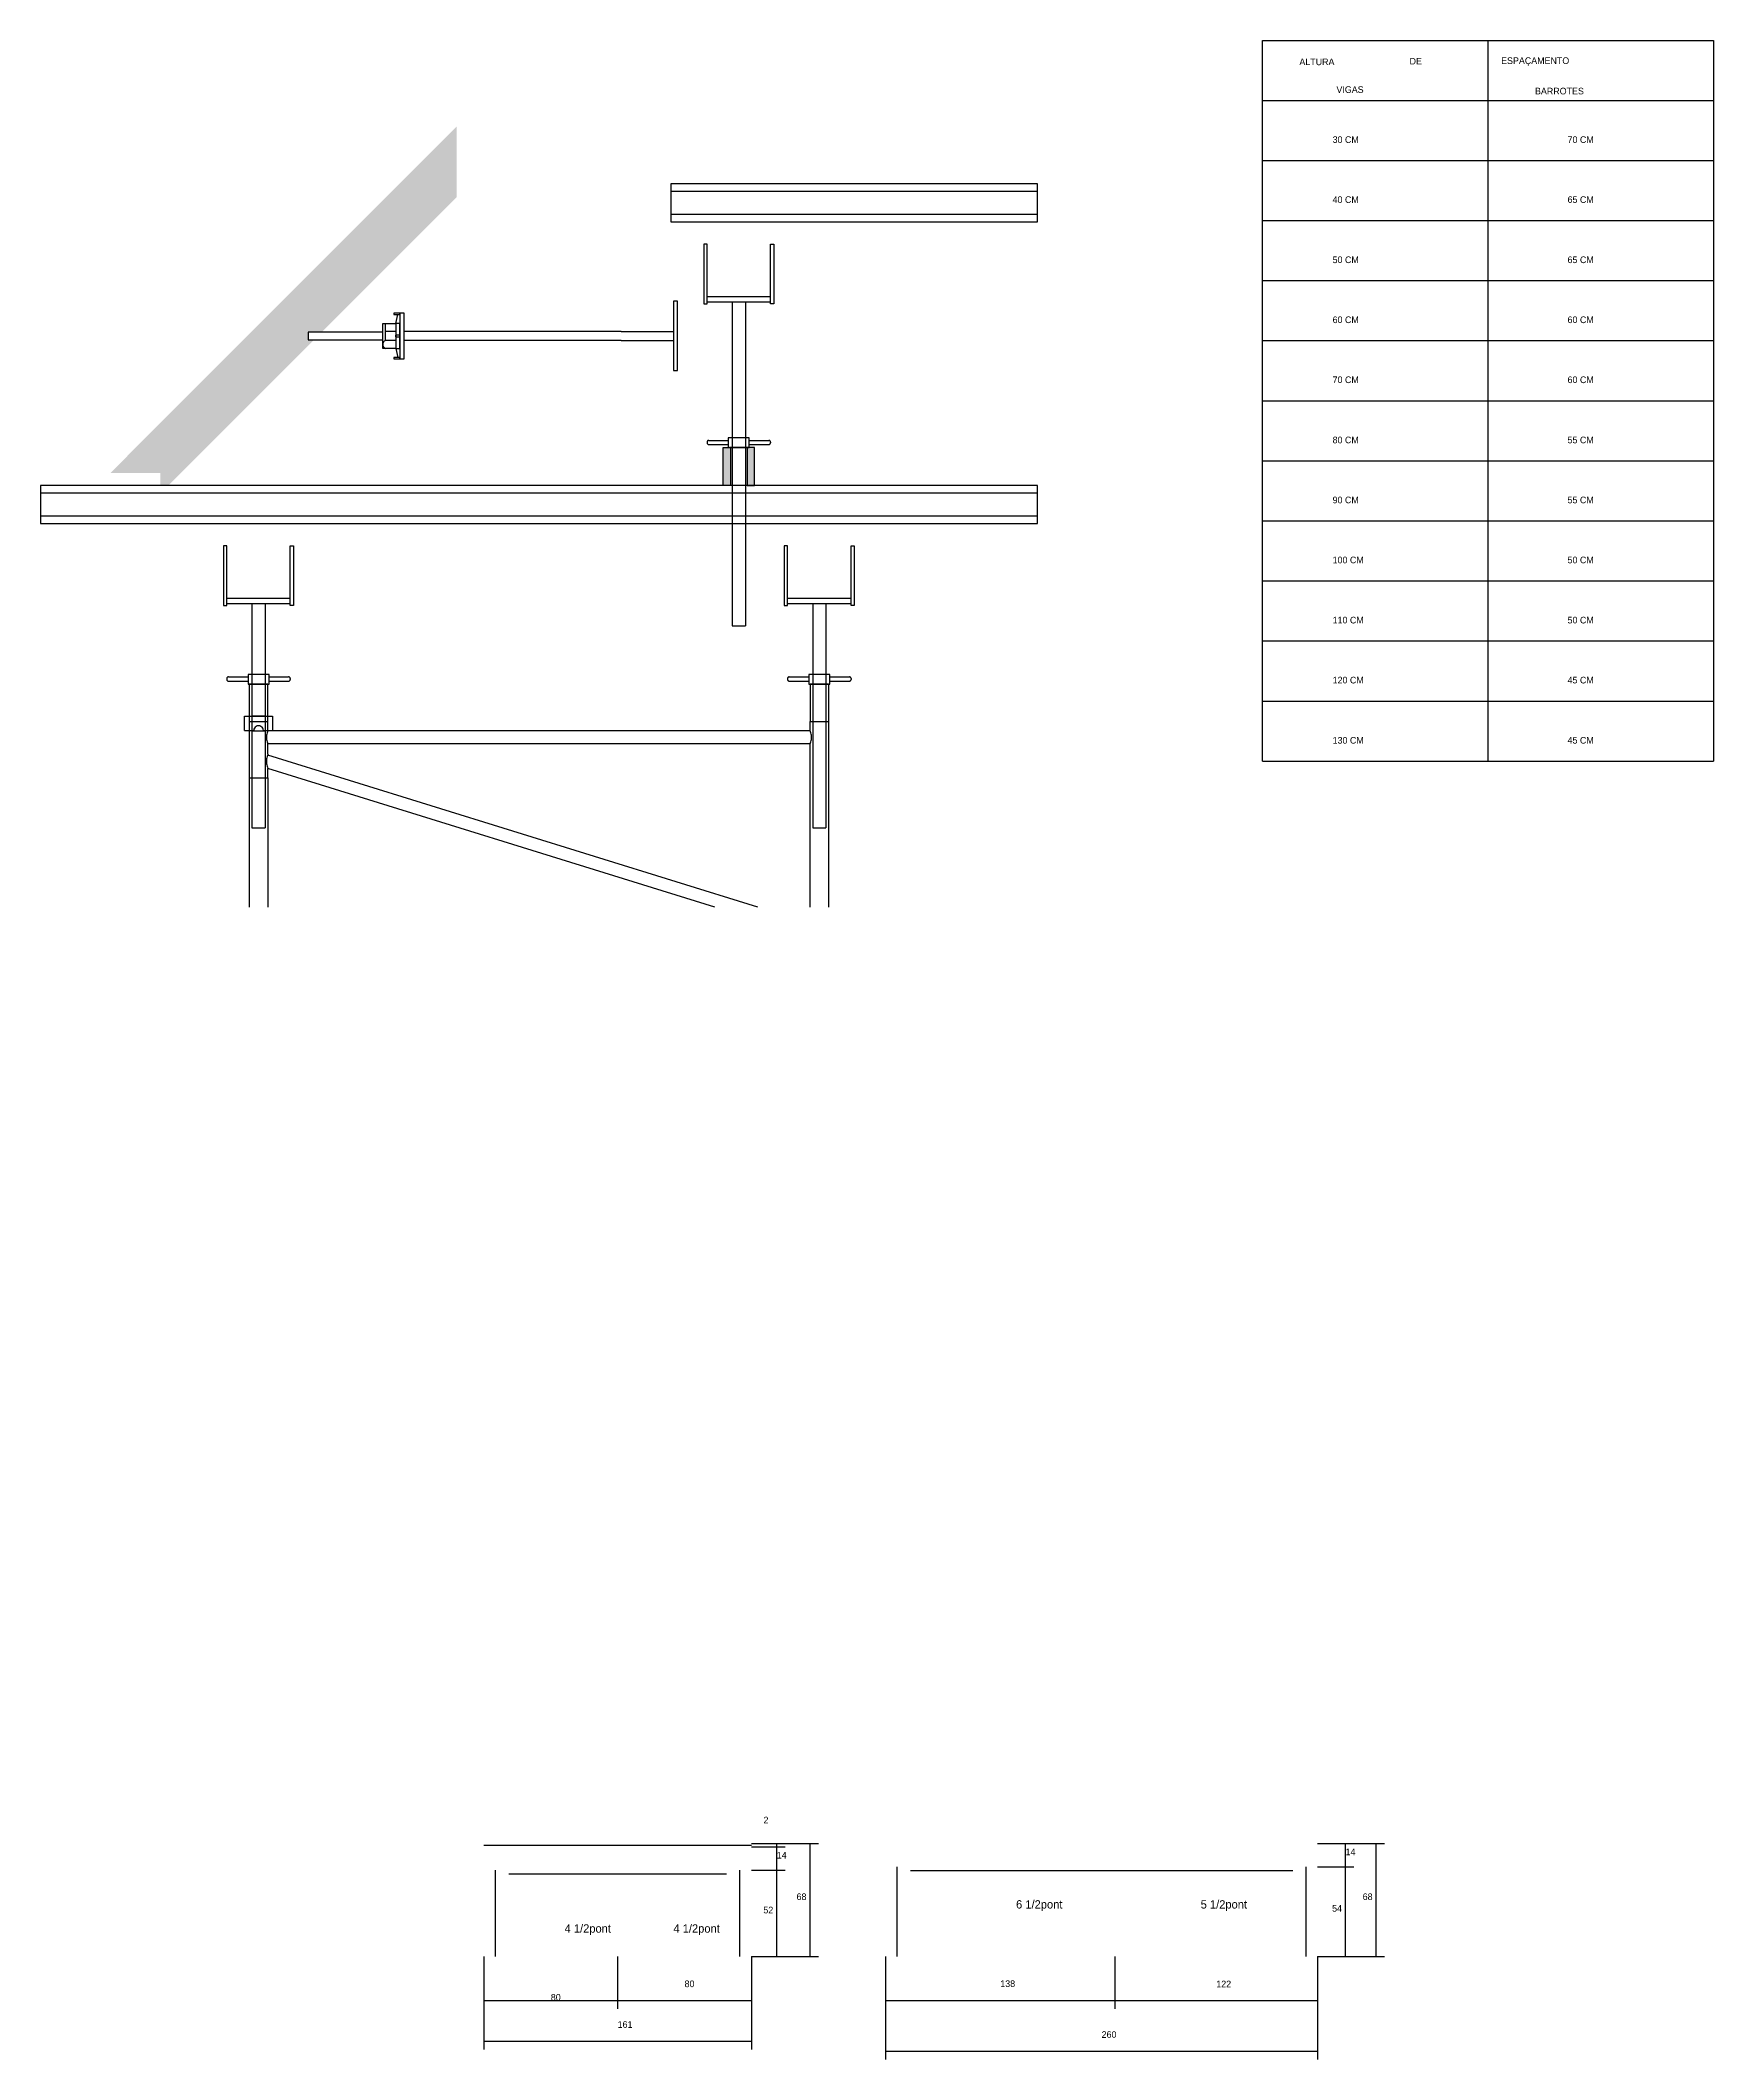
# Model space of a CAD drawing. Header units: metres. Extents: x 230 to 3694, y -1092 to 278.
# Drawn here: x 1909 to 2916, y -990 to 225 of the extents above; entities that cross this region are included whole.
import ezdxf

# ---------------------------------------------------------------- set-up
doc = ezdxf.new("R2010")
doc.units = ezdxf.units.M
for name, color, linetype in [('BARRA DE ANCORAGEM', 7, 'Continuous'), ('COTA', 4, 'Continuous'), ('Demarcação 2', 254, 'Continuous'), ('Escoras', 2, 'Continuous'), ('Forcador', 251, 'Continuous'), ('GARFOS', 7, 'Continuous'), ('NOMENCLATURA', 7, 'Continuous'), ('Perfil Metálico', 251, 'Continuous'), ('SARR_2.2x7', 40, 'Continuous'), ('SARR_EDITAR', 141, 'Continuous')]:
    doc.layers.add(name, color=color, linetype=linetype)

msp = doc.modelspace()

# ---------------------------------------------------------------- hatches: boundary and pattern name
at = {"layer": 'Demarcação 2'}
h = msp.add_hatch(color=8, dxfattribs=at)
h.dxf.hatch_style = 1
h.paths.add_polyline_path([(2159.8, 130.7), (2159.8, 173.2), (1951.4, -35.3), (1981.4, -35.3), (1981.4, -42.8), (1986.3, -42.8), (2074.1, 44.9), (2070.4, 44.9), (2070.4, 49.4), (2078.5, 49.4)])
at = {"layer": 'Perfil Metálico'}
h = msp.add_hatch(color=8, dxfattribs=at)
h.dxf.hatch_style = 1
h.paths.add_polyline_path([(2320.2, -42.8), (2324.7, -42.8), (2324.7, -20), (2320.2, -20)])
h = msp.add_hatch(color=8, dxfattribs=at)
h.dxf.hatch_style = 1
h.paths.add_polyline_path([(2334.6, -42.8), (2339.1, -42.8), (2339.1, -20), (2334.6, -20)])

# ---------------------------------------------------------------- linework, layer by layer
at = {"layer": 'BARRA DE ANCORAGEM'}
for p, q in [((2125.6, 60.8), (2125.6, 33.5)), ((2123.3, 54.7), (2124.4, 60)), ((2159.8, 49.8), (2128.3, 49.8)), ((2258.8, 49.8), (2159.8, 49.8)), ((2258.8, 49.8), (2290.4, 49.8)), ((2115.6, 43.1), (2115.4, 42.6)), ((2115.4, 42.6), (2115.4, 42.1)), ((2115.4, 42.1), (2115.4, 41.5)), ((2115.4, 41.5), (2115.6, 41)), ((2115.9, 43.6), (2115.6, 43.1)), ((2115.6, 41), (2115.9, 40.6)), ((2116.2, 44), (2115.9, 43.6)), ((2115.9, 40.6), (2116.2, 40.2)), ((2116.7, 44.3), (2116.2, 44)), ((2116.2, 40.2), (2116.7, 39.9)), ((2117.1, 44.5), (2116.7, 44.3)), ((2116.7, 39.9), (2117.1, 39.6)), ((2123.3, 39.6), (2124.4, 34.3)), ((2159.8, 44.5), (2128.3, 44.5)), ((2258.8, 44.5), (2159.8, 44.5)), ((2258.8, 44.5), (2290.4, 44.5))]:
    msp.add_line(p, q, dxfattribs=at)
for points in [[(2125.6, 60.8), (2122, 60.8), (2122, 60), (2125.6, 60)], [(2128.3, 33.5), (2128.3, 60.8), (2125.6, 60.8), (2125.6, 33.5)], [(2292.8, 26.3), (2292.8, 68), (2290.4, 68), (2290.4, 26.3)], [(2115.4, 49.4), (2070.4, 49.4), (2070.4, 44.9), (2115.4, 44.9)], [(2125.6, 54.7), (2123.3, 54.7), (2123.3, 39.6), (2125.6, 39.6)], [(2125.6, 34.3), (2122, 34.3), (2122, 33.5), (2125.6, 33.5)]]:
    msp.add_lwpolyline(points, close=True, dxfattribs=at)
for points in [[(2123.3, 39.6), (2115.4, 39.6), (2115.4, 54.7), (2123.3, 54.7)], [(2123.3, 49.8), (2117.1, 49.8), (2117.1, 54.7)], [(2123.3, 44.5), (2117.1, 44.5), (2117.1, 49.8)], [(2123.3, 46.7), (2125.6, 46.7), (2125.6, 47.6), (2123.3, 47.6), (2123.3, 46.7), (2123.3, 47.6)]]:
    msp.add_lwpolyline(points, dxfattribs=at)
at = {"layer": 'COTA'}
for p, q in [((2337.2, -859.9), (2377.5, -859.9)), ((2337.2, -859.9), (2357.5, -859.9)), ((2337.2, -861.9), (2357.5, -861.9)), ((2337.2, -861.9), (2357.5, -861.9)), ((2352.5, -861.9), (2352.5, -859.9)), ((2352.5, -875.9), (2352.5, -861.9)), ((2372.5, -927.9), (2372.5, -859.9)), ((2678, -859.9), (2699.8, -859.9)), ((2678, -859.9), (2718.3, -859.9)), ((2694.8, -873.9), (2694.8, -859.9)), ((2713.3, -927.9), (2713.3, -859.9)), ((2678, -873.9), (2699.8, -873.9)), ((2678, -873.9), (2699.8, -873.9)), ((2694.8, -927.9), (2694.8, -873.9)), ((2337.2, -875.9), (2357.5, -875.9)), ((2337.2, -875.9), (2357.5, -875.9)), ((2352.5, -927.9), (2352.5, -875.9)), ((2176.2, -927.9), (2176.2, -959.4)), ((2176.2, -927.9), (2176.2, -983.9)), ((2256.7, -927.9), (2256.7, -959.4)), ((2256.7, -927.9), (2256.7, -959.4)), ((2337.2, -927.9), (2337.2, -959.4)), ((2337.2, -927.9), (2337.2, -983.9)), ((2337.2, -927.9), (2357.5, -927.9)), ((2337.2, -927.9), (2377.5, -927.9)), ((2418, -927.9), (2418, -989.9)), ((2418, -927.9), (2418, -959.4)), ((2556, -927.9), (2556, -959.4)), ((2556, -927.9), (2556, -959.4)), ((2678, -927.9), (2678, -959.4)), ((2678, -927.9), (2678, -989.9)), ((2678, -927.9), (2699.8, -927.9)), ((2678, -927.9), (2718.3, -927.9)), ((2176.2, -954.4), (2256.7, -954.4)), ((2256.7, -954.4), (2337.2, -954.4)), ((2418, -954.4), (2556, -954.4)), ((2556, -954.4), (2678, -954.4)), ((2176.2, -978.9), (2337.2, -978.9)), ((2418, -984.9), (2678, -984.9))]:
    msp.add_line(p, q, dxfattribs=at)
at = {"layer": 'Escoras'}
for p, q in [((2335.3, -20), (2324, -20)), ((2035, -162.4), (2035, -296.5)), ((2046.2, -162.4), (2035, -162.4)), ((2046.2, -184.9), (2046.2, -162.4)), ((2383.7, -162.4), (2372.5, -162.4)), ((2372.5, -162.4), (2372.5, -184.9)), ((2383.7, -162.4), (2383.7, -296.5)), ((2032.1, -181.5), (2049, -181.5)), ((2032.1, -190.3), (2032.1, -181.5)), ((2044.5, -181.5), (2036.6, -181.5)), ((2049, -181.5), (2049, -190.3)), ((2032.1, -190.3), (2037.7, -190.3)), ((2035, -184.9), (2046.2, -184.9)), ((2044.5, -190.6), (2036.6, -190.6)), ((2037.8, -189.5), (2037.7, -190.3)), ((2038.1, -188.8), (2037.8, -189.5)), ((2038.5, -188.2), (2038.1, -188.8)), ((2039.1, -187.8), (2038.5, -188.2)), ((2039.8, -187.5), (2039.1, -187.8)), ((2040.6, -187.4), (2039.8, -187.5)), ((2041.3, -187.5), (2040.6, -187.4)), ((2042, -187.8), (2041.3, -187.5)), ((2042.7, -188.2), (2042, -187.8)), ((2043.1, -188.8), (2042.7, -188.2)), ((2043.4, -189.5), (2043.1, -188.8)), ((2043.5, -190.3), (2043.4, -189.5)), ((2043.5, -190.3), (2049, -190.3)), ((2045.4, -193), (2045.3, -193.7)), ((2045.3, -193.7), (2045.3, -194.3)), ((2045.3, -194.3), (2045.3, -195)), ((2045.5, -192.4), (2045.4, -193)), ((2045.7, -191.7), (2045.5, -192.4)), ((2045.9, -191.1), (2045.7, -191.7)), ((2046.2, -190.5), (2045.9, -191.1)), ((2046.2, -190.5), (2046.2, -184.9)), ((2372.5, -190.5), (2046.2, -190.5)), ((2372.5, -184.9), (2383.7, -184.9)), ((2372.5, -190.5), (2372.5, -184.9)), ((2372.7, -191.1), (2372.5, -190.5)), ((2373, -191.7), (2372.7, -191.1)), ((2373.1, -192.4), (2373, -191.7)), ((2373.3, -193), (2373.1, -192.4)), ((2373.3, -193.7), (2373.3, -193)), ((2373.4, -194.3), (2373.3, -193.7)), ((2373.3, -195), (2373.4, -194.3)), ((2045.3, -195), (2045.4, -195.7)), ((2045.4, -195.7), (2045.5, -196.3)), ((2045.5, -196.3), (2045.7, -197)), ((2045.7, -205.9), (2045.5, -206.6)), ((2045.7, -197), (2045.9, -197.6)), ((2045.9, -205.2), (2045.7, -205.9)), ((2045.9, -197.6), (2046.2, -198.2)), ((2046.2, -204.5), (2045.9, -205.2)), ((2372.5, -198.2), (2046.2, -198.2)), ((2046.2, -204.5), (2046.2, -198.2)), ((2341, -296.5), (2046.2, -205)), ((2372.5, -198.2), (2372.7, -197.6)), ((2372.5, -296.5), (2372.5, -198.2)), ((2372.7, -197.6), (2373, -197)), ((2373, -197), (2373.1, -196.3)), ((2373.1, -196.3), (2373.3, -195.7)), ((2373.3, -195.7), (2373.3, -195)), ((2035, -218.6), (2046.2, -218.6)), ((2045.4, -207.3), (2045.3, -208)), ((2045.3, -208), (2045.3, -208.8)), ((2045.3, -208.8), (2045.3, -209.5)), ((2045.3, -209.5), (2045.4, -210.2)), ((2045.5, -206.6), (2045.4, -207.3)), ((2045.4, -210.2), (2045.5, -210.9)), ((2045.5, -210.9), (2045.7, -211.7)), ((2045.7, -211.7), (2045.9, -212.3)), ((2045.9, -212.3), (2046.2, -213)), ((2315.2, -296.5), (2046.2, -213)), ((2046.2, -218.6), (2046.2, -213)), ((2046.2, -218.6), (2046.2, -296.5))]:
    msp.add_line(p, q, dxfattribs=at)
at = {"layer": 'Forcador'}
for p, q in [((2310.5, 70.9), (2348.8, 70.9)), ((2310.5, 67.7), (2348.8, 67.7)), ((2325.7, 67.7), (2325.7, -42.8)), ((2333.6, 67.7), (2333.6, -42.8)), ((2310.6, -16.3), (2310.5, -16.4)), ((2310.5, -16.4), (2310.5, -16.5)), ((2310.5, -16.5), (2310.5, -16.7)), ((2310.5, -16.7), (2310.5, -17.1)), ((2310.5, -17.1), (2310.5, -17.3)), ((2310.5, -17.3), (2310.5, -17.4)), ((2310.5, -17.4), (2310.6, -17.5)), ((2310.7, -16.1), (2310.6, -16.2)), ((2310.6, -16.2), (2310.6, -16.3)), ((2310.6, -17.5), (2310.6, -17.6)), ((2310.6, -17.6), (2310.7, -17.7)), ((2310.8, -16), (2310.7, -16.1)), ((2310.7, -17.7), (2310.8, -17.8)), ((2310.9, -15.9), (2310.8, -16)), ((2310.8, -17.8), (2310.9, -17.9)), ((2311, -15.8), (2310.9, -15.9)), ((2310.9, -17.9), (2311, -18)), ((2311.1, -15.7), (2311, -15.8)), ((2311, -18), (2311.1, -18.1)), ((2311.3, -15.7), (2311.1, -15.7)), ((2311.1, -18.1), (2311.3, -18.1)), ((2311.4, -15.7), (2311.3, -15.7)), ((2311.3, -18.1), (2311.4, -18.1)), ((2311.5, -15.7), (2311.4, -15.7)), ((2311.4, -18.1), (2311.5, -18.1)), ((2311.5, -15.7), (2323.3, -15.7)), ((2311.5, -18.1), (2323.3, -18.1)), ((2335.9, -15.7), (2347.7, -15.7)), ((2335.9, -18.1), (2347.7, -18.1)), ((2347.9, -15.7), (2347.7, -15.7)), ((2347.7, -18.1), (2347.9, -18.1)), ((2348, -15.7), (2347.9, -15.7)), ((2347.9, -18.1), (2348, -18.1)), ((2348.1, -15.7), (2348, -15.7)), ((2348, -18.1), (2348.1, -18.1)), ((2348.3, -15.8), (2348.1, -15.7)), ((2348.1, -18.1), (2348.3, -18)), ((2348.4, -15.9), (2348.3, -15.8)), ((2348.3, -18), (2348.4, -17.9)), ((2348.5, -16), (2348.4, -15.9)), ((2348.4, -17.9), (2348.5, -17.8)), ((2348.6, -16.1), (2348.5, -16)), ((2348.5, -17.8), (2348.6, -17.7)), ((2348.6, -16.2), (2348.6, -16.1)), ((2348.7, -16.3), (2348.6, -16.2)), ((2348.6, -17.6), (2348.7, -17.5)), ((2348.6, -17.7), (2348.6, -17.6)), ((2348.7, -16.4), (2348.7, -16.3)), ((2348.8, -16.5), (2348.7, -16.4)), ((2348.7, -17.4), (2348.8, -17.3)), ((2348.7, -17.5), (2348.7, -17.4)), ((2348.8, -16.7), (2348.8, -16.5)), ((2348.8, -16.7), (2348.8, -17.1)), ((2348.8, -17.3), (2348.8, -17.1)), ((2325.7, -42.8), (2325.7, -65.6)), ((2333.6, -42.8), (2333.6, -65.6)), ((2325.7, -65.6), (2325.7, -127.3)), ((2333.6, -65.6), (2333.6, -127.3)), ((2021.5, -110.6), (2059.7, -110.6)), ((2021.5, -113.8), (2059.7, -113.8)), ((2036.6, -113.8), (2036.6, -248.8)), ((2044.5, -113.8), (2044.5, -248.8)), ((2359, -110.6), (2397.2, -110.6)), ((2359, -113.8), (2397.2, -113.8)), ((2374.1, -113.8), (2374.1, -248.8)), ((2382, -113.8), (2382, -248.8)), ((2325.7, -127.3), (2333.6, -127.3)), ((2021.6, -158.5), (2021.5, -158.6)), ((2021.5, -158.6), (2021.5, -158.8)), ((2021.5, -158.8), (2021.5, -158.9)), ((2021.5, -158.9), (2021.5, -159)), ((2021.5, -159), (2021.5, -159.5)), ((2021.5, -159.5), (2021.5, -159.6)), ((2021.5, -159.6), (2021.5, -159.7)), ((2021.5, -159.7), (2021.5, -159.9)), ((2021.5, -159.9), (2021.6, -160)), ((2021.7, -158.4), (2021.6, -158.5)), ((2021.6, -160), (2021.7, -160.1)), ((2021.8, -158.3), (2021.7, -158.4)), ((2021.7, -160.1), (2021.8, -160.2)), ((2021.9, -158.2), (2021.8, -158.3)), ((2021.8, -160.2), (2021.9, -160.3)), ((2022, -158.1), (2021.9, -158.2)), ((2021.9, -160.3), (2022, -160.4)), ((2022.1, -158.1), (2022, -158.1)), ((2022, -160.4), (2022.1, -160.4)), ((2022.2, -158), (2022.1, -158.1)), ((2022.1, -160.4), (2022.2, -160.5)), ((2022.3, -158), (2022.2, -158)), ((2022.2, -160.5), (2022.3, -160.5)), ((2022.5, -158), (2022.3, -158)), ((2022.3, -160.5), (2022.5, -160.5)), ((2022.5, -158), (2034.3, -158)), ((2022.5, -160.5), (2034.3, -160.5)), ((2046.9, -158), (2058.7, -158)), ((2046.9, -160.5), (2058.7, -160.5)), ((2058.8, -158), (2058.7, -158)), ((2058.7, -160.5), (2058.8, -160.5)), ((2059, -158), (2058.8, -158)), ((2058.8, -160.5), (2059, -160.5)), ((2059.1, -158.1), (2059, -158)), ((2059, -160.5), (2059.1, -160.4)), ((2059.2, -158.1), (2059.1, -158.1)), ((2059.1, -160.4), (2059.2, -160.4)), ((2059.3, -158.2), (2059.2, -158.1)), ((2059.2, -160.4), (2059.3, -160.3)), ((2059.4, -158.3), (2059.3, -158.2)), ((2059.3, -160.3), (2059.4, -160.2)), ((2059.5, -158.4), (2059.4, -158.3)), ((2059.4, -160.2), (2059.5, -160.1)), ((2059.6, -158.5), (2059.5, -158.4)), ((2059.5, -160.1), (2059.6, -160)), ((2059.6, -158.6), (2059.6, -158.5)), ((2059.7, -158.8), (2059.6, -158.6)), ((2059.6, -159.9), (2059.7, -159.7)), ((2059.6, -160), (2059.6, -159.9)), ((2059.7, -158.9), (2059.7, -158.8)), ((2059.7, -159), (2059.7, -158.9)), ((2059.7, -159), (2059.7, -159.5)), ((2059.7, -159.6), (2059.7, -159.5)), ((2059.7, -159.7), (2059.7, -159.6)), ((2359.1, -158.5), (2359, -158.6)), ((2359, -158.6), (2359, -158.8)), ((2359, -158.8), (2359, -158.9)), ((2359, -158.9), (2359, -159)), ((2359, -159), (2359, -159.5)), ((2359, -159.5), (2359, -159.6)), ((2359, -159.6), (2359, -159.7)), ((2359, -159.7), (2359, -159.9)), ((2359, -159.9), (2359.1, -160)), ((2359.2, -158.4), (2359.1, -158.5)), ((2359.1, -160), (2359.2, -160.1)), ((2359.3, -158.3), (2359.2, -158.4)), ((2359.2, -160.1), (2359.3, -160.2)), ((2359.4, -158.2), (2359.3, -158.3)), ((2359.3, -160.2), (2359.4, -160.3)), ((2359.5, -158.1), (2359.4, -158.2)), ((2359.4, -160.3), (2359.5, -160.4)), ((2359.6, -158.1), (2359.5, -158.1)), ((2359.5, -160.4), (2359.6, -160.4)), ((2359.7, -158), (2359.6, -158.1)), ((2359.6, -160.4), (2359.7, -160.5)), ((2359.8, -158), (2359.7, -158)), ((2359.7, -160.5), (2359.8, -160.5)), ((2360, -158), (2359.8, -158)), ((2359.8, -160.5), (2360, -160.5)), ((2360, -158), (2371.8, -158)), ((2360, -160.5), (2371.8, -160.5)), ((2384.4, -158), (2396.2, -158)), ((2384.4, -160.5), (2396.2, -160.5)), ((2396.3, -158), (2396.2, -158)), ((2396.2, -160.5), (2396.3, -160.5)), ((2396.5, -158), (2396.3, -158)), ((2396.3, -160.5), (2396.5, -160.5)), ((2396.6, -158.1), (2396.5, -158)), ((2396.5, -160.5), (2396.6, -160.4)), ((2396.7, -158.1), (2396.6, -158.1)), ((2396.6, -160.4), (2396.7, -160.4)), ((2396.8, -158.2), (2396.7, -158.1)), ((2396.7, -160.4), (2396.8, -160.3)), ((2396.9, -158.3), (2396.8, -158.2)), ((2396.8, -160.3), (2396.9, -160.2)), ((2397, -158.4), (2396.9, -158.3)), ((2396.9, -160.2), (2397, -160.1)), ((2397.1, -158.5), (2397, -158.4)), ((2397, -160.1), (2397.1, -160)), ((2397.1, -158.6), (2397.1, -158.5)), ((2397.2, -158.8), (2397.1, -158.6)), ((2397.1, -159.9), (2397.2, -159.7)), ((2397.1, -160), (2397.1, -159.9)), ((2397.2, -158.9), (2397.2, -158.8)), ((2397.2, -159), (2397.2, -158.9)), ((2397.2, -159), (2397.2, -159.5)), ((2397.2, -159.6), (2397.2, -159.5)), ((2397.2, -159.7), (2397.2, -159.6)), ((2036.6, -248.8), (2044.5, -248.8)), ((2374.1, -248.8), (2382, -248.8))]:
    msp.add_line(p, q, dxfattribs=at)
for points in [[(2308.6, 102.4), (2308.6, 66.4), (2310.5, 66.4), (2310.5, 102.4)], [(2350.7, 102.4), (2350.7, 66.4), (2348.8, 66.4), (2348.8, 102.4)], [(2323.3, -14.2), (2323.3, -20), (2335.9, -20), (2335.9, -14.2)], [(2019.5, -79.1), (2019.5, -115.1), (2021.5, -115.1), (2021.5, -79.1)], [(2061.6, -79.1), (2061.6, -115.1), (2059.7, -115.1), (2059.7, -79.1)], [(2357, -79.1), (2357, -115.1), (2359, -115.1), (2359, -79.1)], [(2399.1, -79.1), (2399.1, -115.1), (2397.2, -115.1), (2397.2, -79.1)], [(2034.3, -156.5), (2034.3, -162.4), (2046.9, -162.4), (2046.9, -156.5)], [(2371.8, -156.5), (2371.8, -162.4), (2384.4, -162.4), (2384.4, -156.5)]]:
    msp.add_lwpolyline(points, close=True, dxfattribs=at)
at = {"layer": 'GARFOS'}
for p, q in [((2644.8, -208.6), (2644.8, 225)), ((2644.8, 225), (2916.3, 225)), ((2780.5, 225), (2780.5, -208.6)), ((2916.3, 225), (2916.3, -208.6)), ((2644.8, 188.9), (2916.3, 188.9)), ((2644.8, 152.8), (2916.3, 152.8)), ((2644.8, 116.6), (2916.3, 116.6)), ((2644.8, 80.5), (2916.3, 80.5)), ((2644.8, 44.4), (2916.3, 44.4)), ((2644.8, 8.2), (2916.3, 8.2)), ((2644.8, -27.9), (2916.3, -27.9)), ((2644.8, -64.1), (2916.3, -64.1)), ((2644.8, -100.2), (2916.3, -100.2)), ((2644.8, -136.3), (2916.3, -136.3)), ((2644.8, -172.5), (2916.3, -172.5)), ((2644.8, -208.6), (2916.3, -208.6))]:
    msp.add_line(p, q, dxfattribs=at)
at = {"layer": 'Perfil Metálico'}
for p, q in [((2288.8, 134.2), (2509.3, 134.2)), ((2288.8, 120.4), (2509.3, 120.4)), ((1909.3, -47.3), (2509.3, -47.3)), ((1909.3, -61.1), (2509.3, -61.1))]:
    msp.add_line(p, q, dxfattribs=at)
for points in [[(2288.8, 115.9), (2509.3, 115.9), (2509.3, 138.7), (2288.8, 138.7)], [(2324.7, -42.8), (2320.2, -42.8), (2320.2, -20), (2324.7, -20)], [(2334.6, -42.8), (2339.1, -42.8), (2339.1, -20), (2334.6, -20)], [(1909.3, -65.6), (2509.3, -65.6), (2509.3, -42.8), (1909.3, -42.8)]]:
    msp.add_lwpolyline(points, close=True, dxfattribs=at)
at = {"layer": 'SARR_2.2x7'}
for p, q in [((2425, -927.9), (2425, -873.9)), ((2671, -927.9), (2671, -873.9)), ((2183.2, -927.9), (2183.2, -875.9)), ((2191.2, -878.1), (2256.7, -878.1)), ((2256.7, -878.1), (2322.2, -878.1)), ((2330.2, -927.9), (2330.2, -875.9)), ((2433, -876.1), (2556, -876.1)), ((2556, -876.1), (2663, -876.1))]:
    msp.add_line(p, q, dxfattribs=at)
at = {"layer": 'SARR_EDITAR'}
for p, q in [((2176.2, -860.9), (2256.7, -860.9)), ((2256.7, -860.9), (2337.2, -860.9))]:
    msp.add_line(p, q, dxfattribs=at)

# ---------------------------------------------------------------- texts
at = {"layer": 'COTA'}
for s, p in [('2', (2344.5, -847.8)), ('14', (2352.5, -868.9)), ('14', (2694.8, -866.9)), ('52', (2344.4, -901.9)), ('68', (2364.4, -893.9)), ('54', (2686.7, -900.9)), ('68', (2705.1, -893.9)), ('80', (2297, -946.3)), ('138', (2487, -946.2)), ('122', (2617, -946.4)), ('80', (2216.5, -954.4)), ('161', (2256.7, -970.8)), ('260', (2548, -976.8))]:
    msp.add_text(s, height=4, dxfattribs=at).set_placement(p)
at = {"layer": 'GARFOS'}
for s, p in [('ALTURA   ', (2667, 210.1)), ('DE', (2733.3, 210.5)), ('ESPAÇAMENTO', (2788.4, 210.8)), ('VIGAS', (2689.3, 193.4)), ('BARROTES', (2808.8, 192.5)), ('30 CM', (2687, 163.3)), ('70 CM', (2828.4, 163.3)), ('40 CM', (2687, 127.2)), ('65 CM', (2828.4, 127.2)), ('50 CM', (2687, 91)), ('65 CM', (2828.4, 91)), ('60 CM', (2687, 54.9)), ('60 CM', (2828.4, 54.9)), ('70 CM', (2687, 18.8)), ('60 CM', (2828.4, 18.8)), ('80 CM', (2687, -17.4)), ('55 CM', (2828.4, -17.4)), ('90 CM', (2687, -53.5)), ('55 CM', (2828.4, -53.5)), ('100 CM', (2687, -89.6)), ('50 CM', (2828.4, -89.6)), ('110 CM', (2687, -125.8)), ('50 CM', (2828.4, -125.8)), ('120 CM', (2687, -161.9)), ('45 CM', (2828.4, -161.9)), ('130 CM', (2687, -198.1)), ('45 CM', (2828.4, -198.1))]:
    msp.add_text(s, height=4, dxfattribs=at).set_placement(p)
at = {"layer": 'NOMENCLATURA'}
for s, p in [('6 1/2pont', (2496.5, -899)), ('5 1/2pont', (2607.6, -899)), ('4 1/2pont', (2224.8, -913.5)), ('4 1/2pont', (2290.3, -913.5))]:
    msp.add_text(s, height=5, dxfattribs=at).set_placement(p)

doc.saveas('drawing.dxf')
